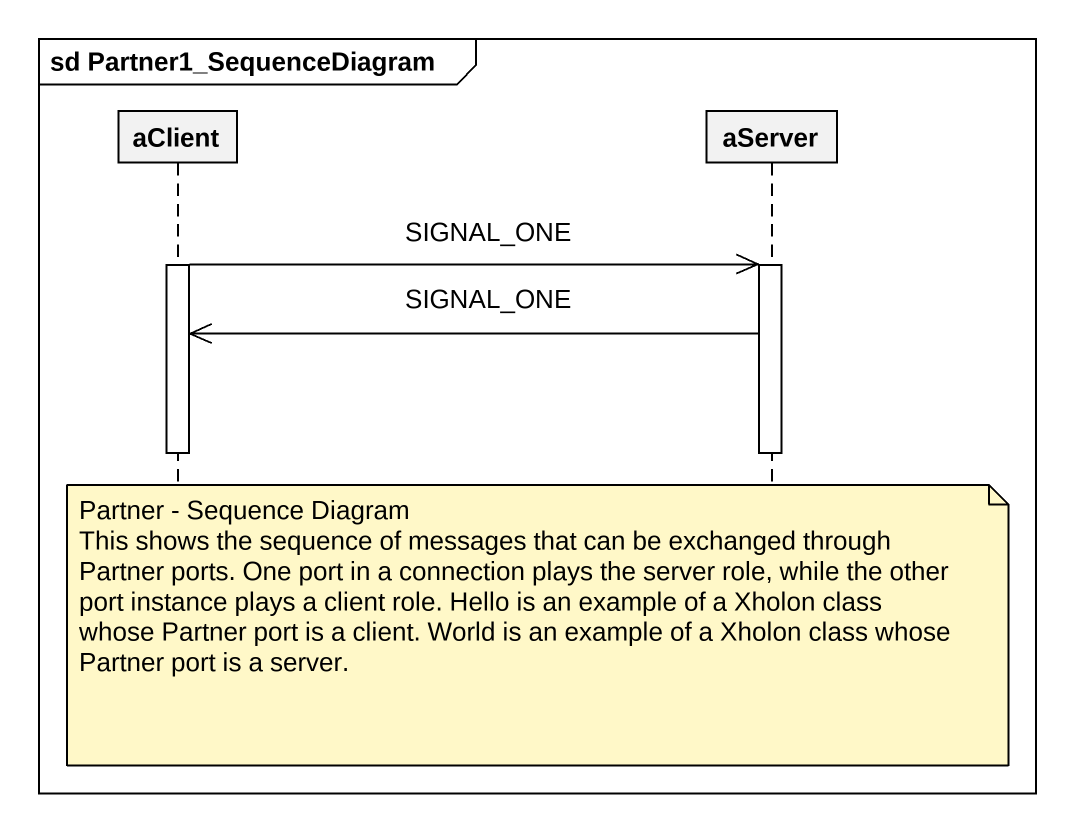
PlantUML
@startuml
mainframe sd Partner1_SequenceDiagram
hide footbox
participant aClient
participant aServer

activate aClient
aClient ->> aServer : SIGNAL_ONE
activate aServer
aServer ->> aClient : SIGNAL_ONE
deactivate aServer
deactivate aClient
note over aServer
  Partner - Sequence Diagram
  This shows the sequence of messages that can be exchanged through Partner ports. One port in a connection plays the server role, while the other port instance plays a client role. Hello is an example of a Xholon class whose Partner port is a client. World is an example of a Xholon class whose Partner port is a server.
end note
@enduml
